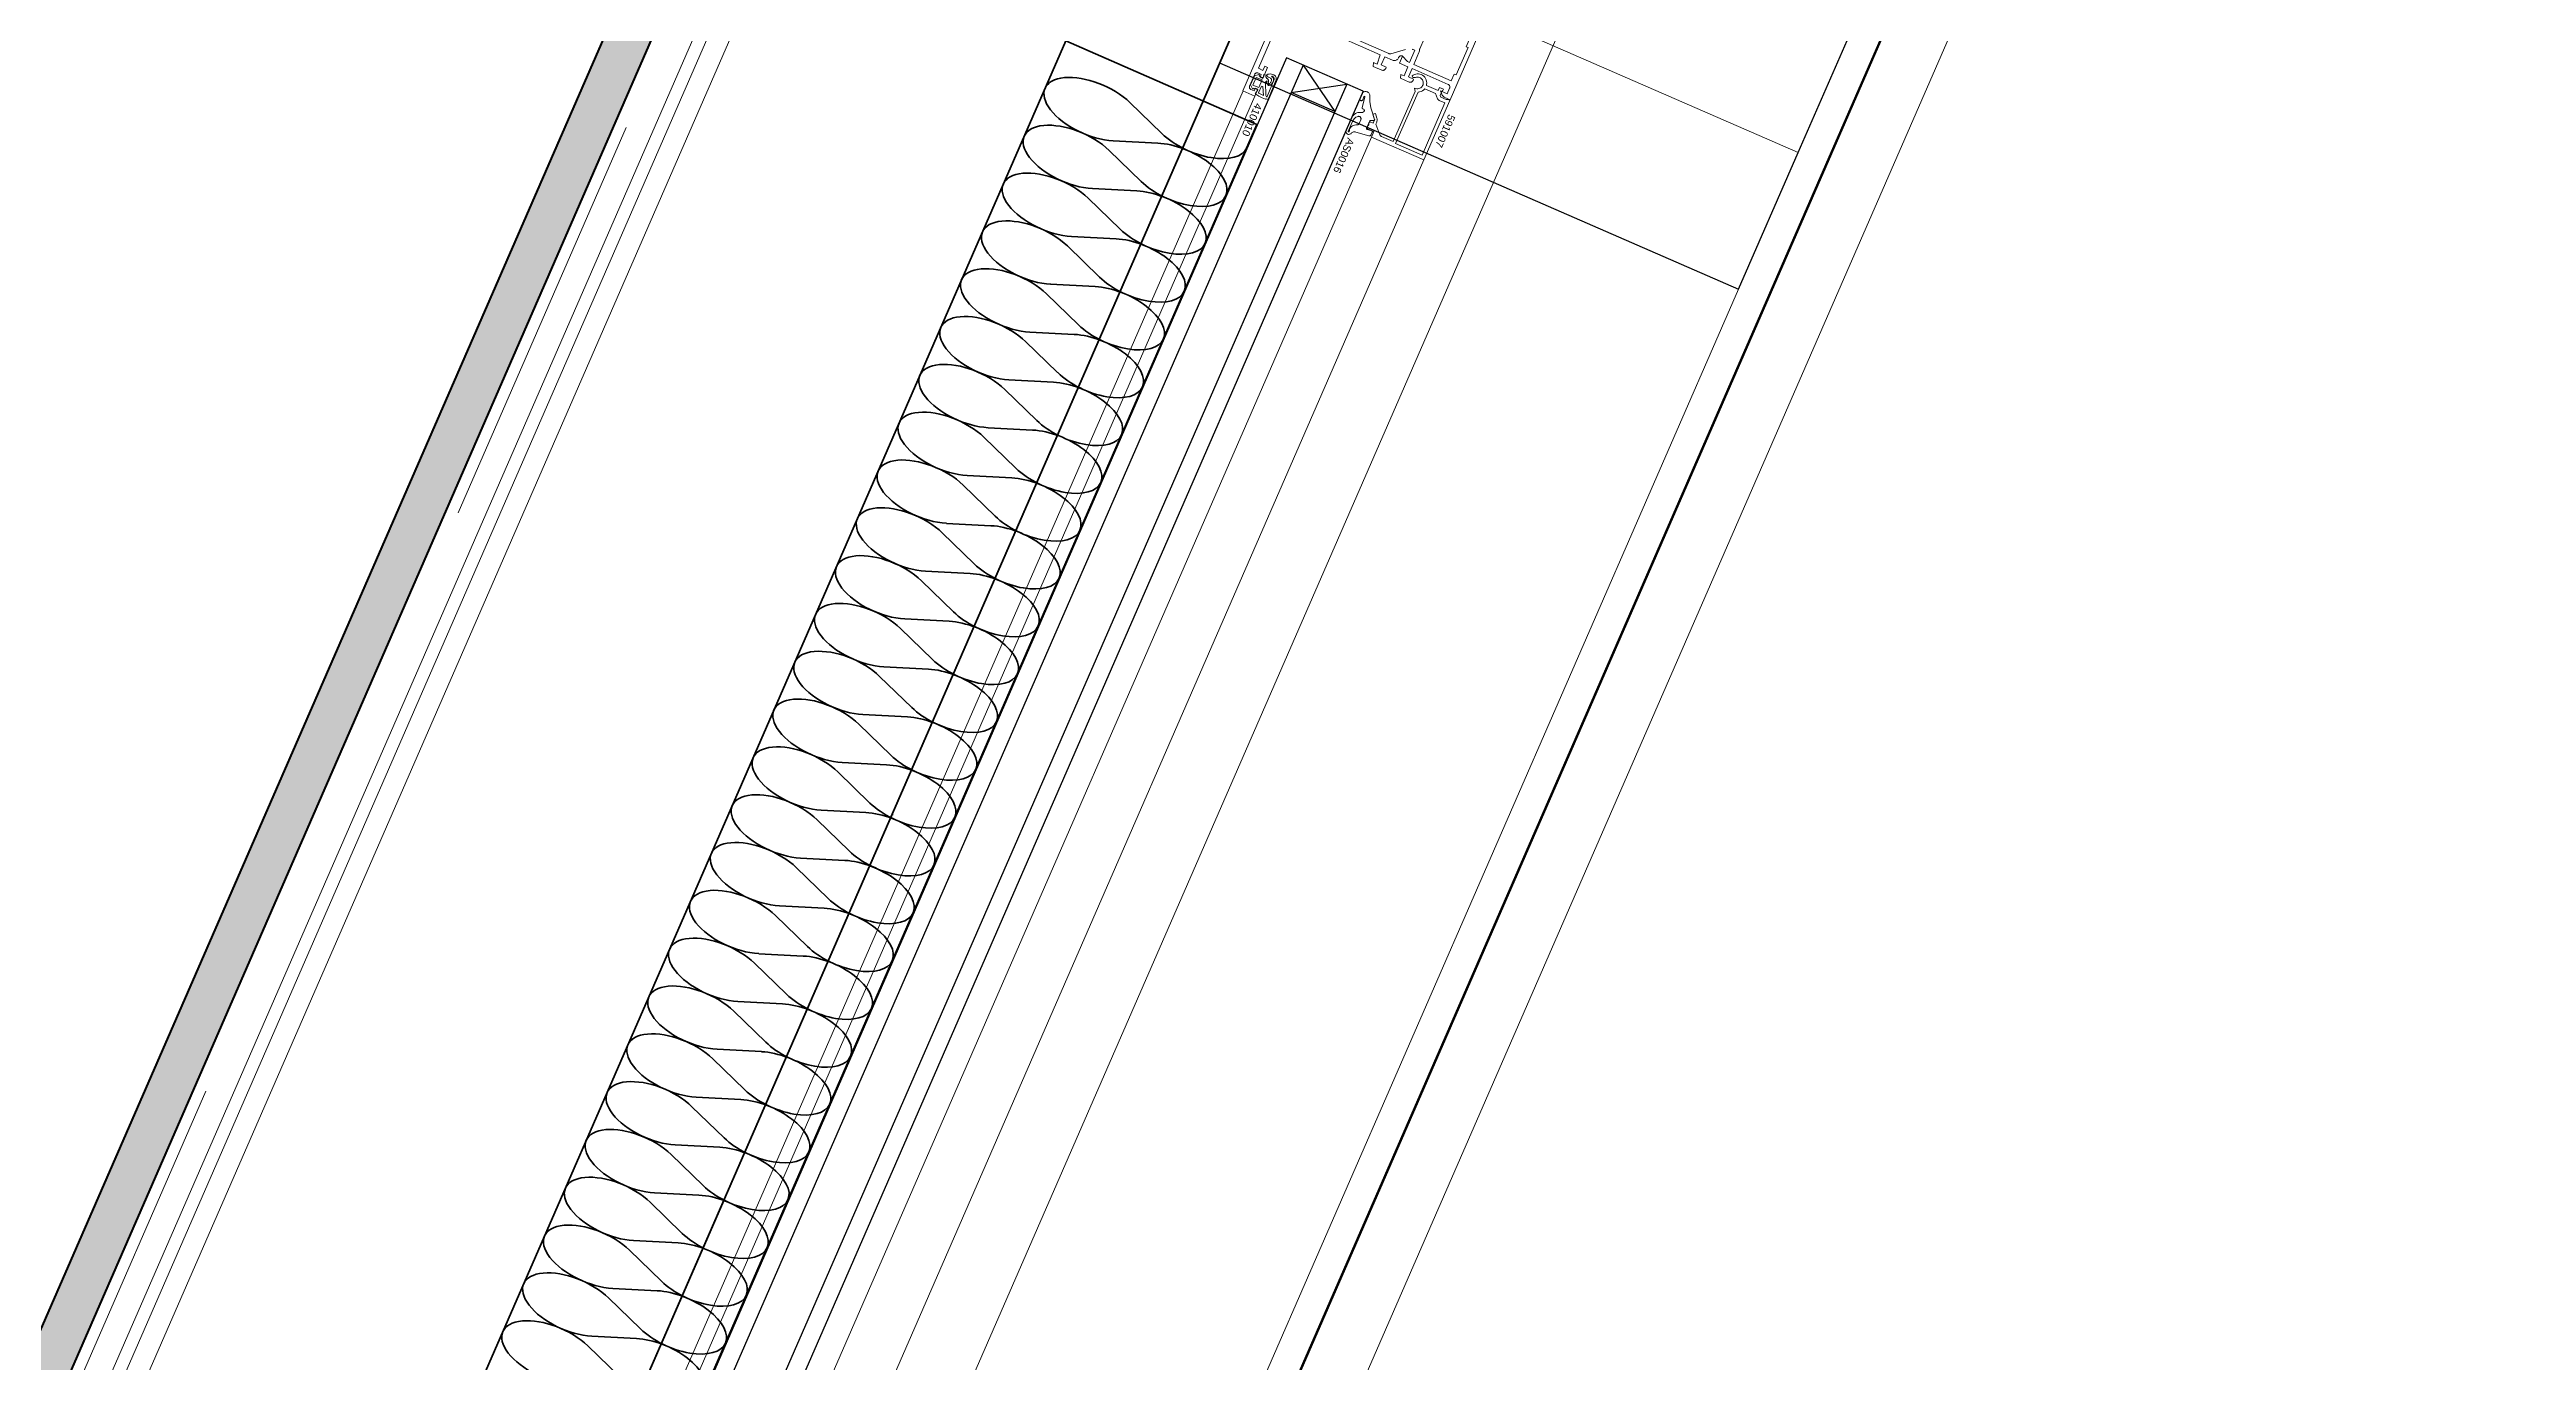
# Model space of a CAD drawing. Header units: millimetres. Extents: x -50172 to 90294, y -80883 to 956680.
# Drawn here: x 3880 to 4711, y -18164 to -17724 of the extents above; entities that cross this region are included whole.
import ezdxf
from ezdxf.enums import TextEntityAlignment as Align

# ---------------------------------------------------------------- set-up
doc = ezdxf.new("R2010")
doc.units = ezdxf.units.MM
doc.header["$MEASUREMENT"] = 0
doc.linetypes.add('Dot & Dashed', pattern=[670.277762, 352.777767, -176.388884, 0, -141.111112])
doc.linetypes.add('Double Dashed', pattern=[1093.611073, 529.166651, -211.666656, 141.111112, -211.666656])
for name, color, linetype, lineweight in [('0_Pen_No__2', 8, 'Continuous', 15), ('0_Pen_No__5', 7, 'Continuous', 25), ('0_Pen_No__7', 7, 'Continuous', 35), ('0_Pen_No__9', 7, 'Continuous', 13), ('New_A-20-M_Floor_Slab_Pen_No__89', 8, 'Continuous', 20), ('New_A-20-M_Roof_Pen_No__93', 8, 'Continuous', 13), ('New_A-25-M_Curtain_Wall_Pen_No__90', 8, 'Continuous', 20), ('New_A-25-M_Wall_Ext_Pen_No__87', 8, 'Continuous', 20), ('New_ArchiCAD Windows_Pen_No__1', 7, 'Continuous', 13), ('New_ArchiCAD Windows_Pen_No__3', 7, 'Continuous', 18), ('New_ArchiCAD Zone Stamps_Pen_No__9', 7, 'Continuous', 13)]:
    doc.layers.add(name, color=color, linetype=linetype, lineweight=lineweight)
for name, color, linetype, lineweight, true_color in [('0_Pen_No__40', 7, 'Continuous', 35, 0x2a2a2a), ('0_Pen_No__54', 7, 'Continuous', 35, 0x444444), ('New_A-15-MG_Structural_Grid_Phase_2_Pen_No__222', 7, 'Continuous', 13, 0x65af33), ('New_A-25-M_Curtain_Wall_Pen_No__69', 7, 'Continuous', 20, 0x606060), ('New_A-25-M_Wall_Int_Pen_No__107', 7, 'Continuous', 15, 0xa6a6a6), ('New_A-25-M_Wall_Int_Pen_No__27', 7, 'Continuous', 50, 0x2a2a2a), ('New_A-35-M_FFE-Zone_Pen_No__74', 7, 'Continuous', 20, 0x606060), ('New_ArchiCAD Windows_Pen_No__23', 7, 'Continuous', 30, 0x2a2a2a)]:
    doc.layers.add(name, color=color, linetype=linetype, lineweight=lineweight, true_color=true_color)
for name, color, linetype in [('New_A-15-MG_Structural_Grid_Phase_2', 7, 'Continuous'), ('New_A-20-M_Floor_Slab', 7, 'Continuous'), ('New_A-20-M_Roof', 7, 'Continuous'), ('New_A-25-M_Curtain_Wall', 7, 'Continuous'), ('New_A-25-M_Wall_Ext', 7, 'Continuous'), ('New_A-25-M_Wall_Int', 7, 'Continuous'), ('New_A-35-M_FFE-Zone', 7, 'Continuous'), ('New_ArchiCAD Windows', 7, 'Continuous')]:
    doc.layers.add(name, color=color, linetype=linetype)
doc.styles.add('GENERATED_STYLE_2', font='')
doc.styles.add('GENERATED_STYLE_3', font='')
doc.styles.add('GENERATED_STYLE_4', font='')
doc.styles.get('GENERATED_STYLE_2').set_extended_font_data('Arial', bold=True)
doc.styles.get('GENERATED_STYLE_3').set_extended_font_data('Arial')
doc.styles.get('GENERATED_STYLE_4').set_extended_font_data('Swis721 BT')

# ---------------------------------------------------------------- blocks, each defined once
blk = doc.blocks.new('Wall_2_1', base_point=(10092.6, -4631.3))
at = {"layer": 'New_A-25-M_Wall_Ext_Pen_No__87', "linetype": 'Continuous', "flags": 128}
for points in [[(10000.93, -4591.33), (2142.47, -22613.27)], [(2234.14, -22653.24), (10092.6, -4631.3)]]:
    blk.add_lwpolyline(points, dxfattribs=at)
blk = doc.blocks.new('Wall_4_1', base_point=(9982.59, -4632.6))
at = {"layer": 'New_A-25-M_Wall_Ext_Pen_No__87', "linetype": 'Continuous', "flags": 128}
for points in [[(4714.53, -16301.13), (1990.94, -22547.19)], [(2142.18, -22613.14), (4865.77, -16367.08)]]:
    blk.add_lwpolyline(points, dxfattribs=at)
blk = doc.blocks.new('Single Office_INB 2107_29_1', base_point=(2081.59, -16699.57))
at = {"layer": 'New_A-35-M_FFE-Zone_Pen_No__74', "linetype": 'Continuous'}
blk.add_line((3819.08, -18365.37), (4720.62, -16297.86), dxfattribs=at)
at = {"layer": 'New_ArchiCAD Zone Stamps_Pen_No__9'}
for tag, height, style, p in [('ROOM_NAME', 250, 'GENERATED_STYLE_2', (1580.4, -15284.57)), ('zoneNameLine2', 250, 'GENERATED_STYLE_2', (1391.97, -15716.7)), ('ROOM_NUMBER', 200, 'GENERATED_STYLE_3', (1203.54, -16137.41)), ('measuredAreaCode', 200, 'GENERATED_STYLE_3', (1046.52, -16497.52)), ('DUMMY_649', 200, 'GENERATED_STYLE_3', (1353.92, -16631.56)), ('DUMMY_650', 200, 'GENERATED_STYLE_3', (1703.43, -16783.96)), ('DUMMY_651', 133.33, 'GENERATED_STYLE_3', (1982.72, -16890.51))]:
    blk.add_attdef(tag, text='', height=height, rotation=336.44041, dxfattribs=dict(at, style=style)).set_placement(p, align=Align.TOP_LEFT)
blk = doc.blocks.new('Slab_4_1', base_point=(-34879.65, -33019.01))
at = {"layer": 'New_A-20-M_Floor_Slab_Pen_No__89', "linetype": 'Continuous', "flags": 128}
blk.add_lwpolyline([(10933.09, -26822.78), (1863.41, -22867.95), (9871.66, -4502.51), (4224.74, -2040.17), (4132.95, -2000.14), (2145.42, -6558.18), (-3141.98, -4252.62), (-10743.58, -11326.43), (-11126.43, -10915.01), (-34879.65, -33019.01)], dxfattribs=at)
blk = doc.blocks.new('Slab_14_1', base_point=(10933.09, -26822.78))
at = {"layer": 'New_A-20-M_Floor_Slab_Pen_No__89', "linetype": 'Continuous', "flags": 128}
blk.add_lwpolyline([(10933.09, -26822.78), (1863.41, -22867.95), (9871.66, -4502.51), (18941.33, -8457.33)], close=True, dxfattribs=at)
blk = doc.blocks.new('Triple Window 19_2')
at = {"layer": 'New_ArchiCAD Windows_Pen_No__1', "linetype": 'Continuous'}
for p, q in [((-1175, -190), (-1175, -0.5)), ((1175, -190), (1175, -0.5))]:
    blk.add_line(p, q, dxfattribs=at)
at = {"layer": 'New_ArchiCAD Windows_Pen_No__23', "linetype": 'Continuous'}
for p, q in [((-1175, 0), (-1125, 0)), ((-1125, 0), (-1125, -190)), ((-1125, -190), (-1175, -190)), ((1175, -190), (1100, -190))]:
    blk.add_line(p, q, dxfattribs=at)
at = {"layer": 'New_ArchiCAD Windows_Pen_No__3', "linetype": 'Continuous'}
for p, q in [((-1175, 165), (1175, 165)), ((-1125, 0), (-268, 0)), ((-268, -190), (-1125, -190)), ((-1175, -200), (1175, -200))]:
    blk.add_line(p, q, dxfattribs=at)
blk = doc.blocks.new('Wall_239_1', base_point=(10165.92, -4712.54))
at = {"layer": 'New_ArchiCAD Windows', "color": 251, "linetype": 'Continuous', "lineweight": 20, "true_color": 0x606060, "xscale": -1, "zscale": 1000, "rotation": 66.44041158399281}
for p in [(4761.75, -16605.64), (3822.45, -18759.75)]:
    blk.add_blockref('Triple Window 19_2', p, dxfattribs=at)
blk = doc.blocks.new('Wall_313_1', base_point=(4129.91, -17572.57))
at = {"layer": 'New_A-25-M_Wall_Int_Pen_No__107', "linetype": 'Continuous'}
blk.add_hatch(color=256, dxfattribs=at).paths.add_polyline_path([(3803.53, -18358.59), (4137.66, -17592.31), (4129.91, -17572.57), (3789.78, -18352.6)])
at = {"layer": 'New_A-25-M_Wall_Int_Pen_No__27', "linetype": 'Continuous', "flags": 128}
for points in [[(4129.91, -17572.57), (3789.78, -18352.6)], [(3735.41, -18514.79), (4137.66, -17592.31)]]:
    blk.add_lwpolyline(points, dxfattribs=at)
blk = doc.blocks.new('Morph_2_1')
at = {"layer": 'New_A-20-M_Roof_Pen_No__93', "linetype": 'Continuous', "flags": 128}
blk.add_lwpolyline([(2064.53, -22792.01), (10012.82, -4564.06)], dxfattribs=at)
blk = doc.blocks.new('Beam_8_1', base_point=(10000.93, -4591.33))
at = {"layer": 'New_A-25-M_Curtain_Wall_Pen_No__69', "linetype": 'Dot & Dashed'}
blk.add_line((10000.93, -4591.33), (2142.47, -22613.27), dxfattribs=at)
at = {"layer": 'New_A-25-M_Curtain_Wall_Pen_No__90', "linetype": 'Continuous'}
for p, q in [((10000.93, -4591.33), (2142.47, -22613.27)), ((10203.2, -4679.52), (2344.74, -22701.46))]:
    blk.add_line(p, q, dxfattribs=at)
blk = doc.blocks.new('Standard grid marker_43')
at = {"layer": 'New_A-15-MG_Structural_Grid_Phase_2_Pen_No__222', "linetype": 'Double Dashed'}
blk.add_line((948.58, 0), (36650.52, 0), dxfattribs=at)
at = {"layer": 'New_A-15-MG_Structural_Grid_Phase_2_Pen_No__222', "style": 'GENERATED_STYLE_4'}
for tag, p in [('AC_MarkerText_1_0', (-500, -588.26)), ('AC_MarkerText_1_1', (38099.1, -588.26))]:
    blk.add_attdef(tag, text='', height=350, rotation=90, dxfattribs=at).set_placement(p, align=Align.MIDDLE_CENTER)

msp = doc.modelspace()

# ---------------------------------------------------------------- linework, layer by layer
at = {"layer": '0_Pen_No__2', "linetype": 'Continuous', "flags": 128}
for points in [[(4292.98, -17712.53), (4285.19, -17730.41), (4286.74, -17731.09), (4287.34, -17729.71), (4288.26, -17730.11), (4286.66, -17733.78), (4285.74, -17733.38), (4286.14, -17732.46), (4285.04, -17731.98), (4284.93, -17731.94), (4284.8, -17731.92), (4284.68, -17731.92), (4284.55, -17731.93), (4284.43, -17731.97), (4284.32, -17732.02), (4284.22, -17732.1), (4284.13, -17732.18), (4284.05, -17732.28), (4283.99, -17732.39), (4282.23, -17736.43), (4282.19, -17736.55), (4282.17, -17736.67), (4282.17, -17736.8), (4282.18, -17736.92), (4282.22, -17737.04), (4282.28, -17737.15), (4282.35, -17737.26), (4282.43, -17737.35), (4282.53, -17737.42), (4282.65, -17737.48), (4283.75, -17737.96), (4284.15, -17737.04), (4285.06, -17737.44), (4284.06, -17739.73), (4279.94, -17737.94), (4300.72, -17690.27)], [(4336.93, -17724.06), (4337.67, -17724.38), (4335.91, -17728.41), (4335.18, -17728.09), (4333.56, -17726.3), (4333.41, -17726.25), (4333.26, -17726.22), (4333.1, -17726.22), (4332.94, -17726.24), (4332.79, -17726.28), (4332.65, -17726.35), (4332.52, -17726.44), (4332.41, -17726.55), (4332.32, -17726.68), (4332.24, -17726.82), (4332.2, -17726.91), (4332.09, -17727.12), (4331.95, -17727.3), (4331.78, -17727.47), (4331.59, -17727.6), (4331.38, -17727.7), (4331.15, -17727.77), (4330.92, -17727.81), (4330.68, -17727.8), (4330.45, -17727.76), (4330.23, -17727.68), (4327.57, -17726.52), (4326.37, -17729.27), (4328.11, -17730.03), (4327.91, -17730.49), (4327.84, -17730.63), (4327.74, -17730.75), (4327.63, -17730.86), (4327.5, -17730.95), (4327.36, -17731.02), (4327.21, -17731.07), (4327.06, -17731.09), (4326.9, -17731.09), (4326.74, -17731.06), (4326.6, -17731.01), (4323.71, -17729.75), (4323.79, -17728.48), (4324.99, -17729), (4326.1, -17725.88), (4312.81, -17720.09)], [(4315.28, -17719.53), (4328.96, -17725.49), (4329.09, -17725.54), (4329.23, -17725.57), (4329.37, -17725.58), (4329.51, -17725.57), (4329.65, -17725.54), (4334.53, -17724.08)], [(4336.77, -17723.94), (4337.69, -17724.34), (4335.91, -17728.41), (4335.18, -17728.09), (4333.56, -17726.3), (4332.52, -17728.68), (4335.27, -17729.88), (4334.15, -17732.99), (4332.96, -17732.47), (4332.88, -17733.75), (4335.76, -17735.01), (4335.91, -17735.06), (4336.07, -17735.08), (4336.22, -17735.09), (4336.38, -17735.07), (4336.53, -17735.02), (4336.67, -17734.95), (4336.8, -17734.86), (4336.91, -17734.75), (4337.01, -17734.63), (4337.08, -17734.49), (4337.28, -17734.03), (4335.54, -17733.27), (4336.74, -17730.52), (4348.84, -17735.8), (4348.97, -17735.87), (4349.1, -17735.97), (4349.21, -17736.08), (4349.3, -17736.21), (4349.37, -17736.35), (4349.41, -17736.5), (4349.43, -17736.65), (4349.43, -17736.81), (4349.4, -17736.96), (4349.35, -17737.11), (4348.55, -17738.95), (4346.24, -17737.94), (4346.71, -17739.14), (4346.85, -17739.42), (4347.03, -17739.68), (4347.25, -17739.91), (4347.5, -17740.1), (4347.77, -17740.24), (4349.51, -17741), (4360.3, -17716.25)], [(4336.99, -17733.5), (4336.79, -17732.97), (4337.16, -17732.71), (4337.57, -17732.5), (4338.01, -17732.35), (4338.46, -17732.28), (4338.92, -17732.27), (4339.37, -17732.34), (4339.81, -17732.47), (4340.26, -17732.71), (4340.67, -17733.03), (4341.01, -17733.4), (4341.29, -17733.83), (4341.5, -17734.29), (4341.63, -17734.79), (4341.67, -17735.29), (4341.63, -17735.8), (4341.57, -17736.19), (4345.52, -17737.91), (4345.96, -17736.9), (4347.24, -17737.46), (4347.08, -17737.82), (4346.9, -17737.74), (4346.14, -17739.49), (4346.4, -17740.14), (4348.19, -17740.92), (4349.1, -17740.82), (4349.41, -17741.24), (4340.73, -17761.13), (4323.14, -17753.46), (4323.93, -17751.62), (4321.83, -17750.7), (4321.77, -17749.81), (4321.91, -17749.72), (4322.02, -17749.61), (4322.12, -17749.47), (4322.19, -17749.33), (4322.24, -17749.17), (4322.27, -17749.01), (4322.26, -17748.85), (4322.23, -17748.69), (4322.64, -17748.33), (4323.65, -17748.77), (4324.11, -17747.72), (4323.55, -17745.8), (4324.5, -17745.52), (4324.97, -17747.09), (4325.03, -17747.36), (4325.05, -17747.64), (4325.03, -17747.91), (4324.97, -17748.19), (4324.88, -17748.45), (4324.57, -17749.17), (4325.97, -17752.73), (4326.04, -17752.88), (4326.13, -17753.01), (4326.24, -17753.12), (4326.37, -17753.22), (4326.51, -17753.29), (4330.43, -17755)], [(4330.43, -17755), (4337.74, -17738.23), (4337.61, -17737.07), (4338.04, -17737.19), (4338.37, -17737.25), (4338.7, -17737.26), (4339.03, -17737.21), (4339.35, -17737.1), (4339.64, -17736.95), (4339.9, -17736.74), (4340.13, -17736.49), (4340.3, -17736.21), (4340.43, -17735.91), (4340.51, -17735.58), (4340.52, -17735.25), (4340.48, -17734.92), (4340.39, -17734.6), (4340.24, -17734.3), (4340.04, -17734.03), (4339.8, -17733.8), (4339.52, -17733.61), (4339.22, -17733.47), (4338.9, -17733.39), (4338.57, -17733.36), (4338.23, -17733.39), (4337.91, -17733.48), (4336.99, -17733.5)]]:
    msp.add_lwpolyline(points, dxfattribs=at)
for points in [[(4337.34, -17729.15), (4339.07, -17725.16), (4339.18, -17724.87), (4339.23, -17724.57), (4339.24, -17724.26), (4339.25, -17724.12), (4339.28, -17723.97), (4339.33, -17723.83), (4340.79, -17720.47), (4340.86, -17720.34), (4340.95, -17720.22), (4341.05, -17720.12), (4341.27, -17719.9), (4341.45, -17719.65), (4341.59, -17719.38), (4343.33, -17715.4), (4355.89, -17720.87), (4354.89, -17723.16), (4355.53, -17723.44), (4351.53, -17732.61), (4350.89, -17732.33), (4349.89, -17734.62)], [(4331.22, -17755.67), (4340.11, -17759.55), (4347.75, -17742.04), (4345.84, -17741.21), (4345.7, -17741.14), (4345.58, -17741.04), (4345.47, -17740.93), (4345.38, -17740.8), (4345.31, -17740.66), (4344.58, -17738.81), (4341, -17737.24), (4340.64, -17737.62), (4340.23, -17737.94), (4339.76, -17738.18), (4339.27, -17738.34), (4338.75, -17738.41)]]:
    msp.add_lwpolyline(points, close=True, dxfattribs=at)
at = {"layer": '0_Pen_No__40', "linetype": 'Continuous'}
msp.add_line((9735.36, -5700.74), (2596.69, -22071.98), dxfattribs=at)
at = {"layer": '0_Pen_No__5', "linetype": 'Continuous'}
for p, q in [((4294.67, -17726.91), (4022.97, -18350.01)), ((4300.17, -17729.31), (4028.47, -18352.41)), ((4320.34, -17738.1), (4294.67, -17726.91)), ((4300.17, -17729.31), (4310.84, -17744.87)), ((4314.84, -17735.7), (4043.14, -18358.81)), ((4320.34, -17738.1), (4048.64, -18361.2)), ((4296.18, -17738.47), (4314.84, -17735.7)), ((4310.84, -17744.87), (4296.18, -17738.47))]:
    msp.add_line(p, q, dxfattribs=at)
at = {"layer": '0_Pen_No__54', "linetype": 'Continuous'}
for p, q in [((4242.1, -17741.89), (4252.84, -17752.3)), ((4251.44, -17755.51), (4236.51, -17754.73)), ((4235.11, -17757.93), (4245.84, -17768.34)), ((4244.44, -17771.55), (4229.51, -17770.77)), ((4228.11, -17773.98), (4238.85, -17784.38)), ((4237.45, -17787.59), (4222.52, -17786.81)), ((4221.12, -17790.02), (4231.85, -17800.43)), ((4230.45, -17803.63), (4215.52, -17802.85)), ((4214.12, -17806.06), (4224.86, -17816.47)), ((4223.46, -17819.67), (4208.53, -17818.89)), ((4207.13, -17822.1), (4217.86, -17832.51)), ((4216.46, -17835.72), (4201.53, -17834.93)), ((4200.13, -17838.14), (4210.87, -17848.55)), ((4193.14, -17854.18), (4203.87, -17864.59)), ((4209.47, -17851.76), (4194.54, -17850.97)), ((4186.14, -17870.22), (4196.88, -17880.63)), ((4202.47, -17867.8), (4187.54, -17867.02)), ((4179.15, -17886.26), (4189.88, -17896.67)), ((4195.48, -17883.84), (4180.55, -17883.06)), ((4172.15, -17902.31), (4182.89, -17912.71)), ((4188.49, -17899.88), (4173.55, -17899.1)), ((4165.16, -17918.35), (4175.89, -17928.76)), ((4181.49, -17915.92), (4166.56, -17915.14)), ((4158.16, -17934.39), (4168.9, -17944.8)), ((4174.5, -17931.96), (4159.56, -17931.18)), ((4151.17, -17950.43), (4161.9, -17960.84)), ((4167.5, -17948.01), (4152.57, -17947.22)), ((4144.18, -17966.47), (4154.91, -17976.88)), ((4160.51, -17964.05), (4145.57, -17963.26)), ((4137.18, -17982.51), (4147.92, -17992.92)), ((4153.51, -17980.09), (4138.58, -17979.3)), ((4146.52, -17996.13), (4131.58, -17995.35)), ((4130.19, -17998.55), (4140.92, -18008.96)), ((4139.52, -18012.17), (4124.59, -18011.39)), ((4123.19, -18014.6), (4133.93, -18025)), ((4132.53, -18028.21), (4117.6, -18027.43)), ((4116.2, -18030.64), (4126.93, -18041.04)), ((4125.53, -18044.25), (4110.6, -18043.47)), ((4109.2, -18046.68), (4119.94, -18057.09)), ((4118.54, -18060.29), (4103.61, -18059.51)), ((4102.21, -18062.72), (4112.94, -18073.13)), ((4095.21, -18078.76), (4105.95, -18089.17)), ((4111.54, -18076.34), (4096.61, -18075.55)), ((4088.22, -18094.8), (4098.95, -18105.21)), ((4104.55, -18092.38), (4089.62, -18091.59)), ((4081.22, -18110.84), (4091.96, -18121.25)), ((4097.55, -18108.42), (4082.62, -18107.63)), ((4074.23, -18126.88), (4084.96, -18137.29)), ((4090.56, -18124.46), (4075.63, -18123.68)), ((4067.23, -18142.93), (4077.97, -18153.33)), ((4083.56, -18140.5), (4068.63, -18139.72)), ((4060.24, -18158.97), (4070.97, -18169.37)), ((4076.57, -18156.54), (4061.64, -18155.76))]:
    msp.add_line(p, q, dxfattribs=at)
at = {"layer": '0_Pen_No__54', "linetype": 'Continuous', "flags": 128}
msp.add_lwpolyline([(3959.54, -18494.98), (4284.73, -17749.21), (4220.57, -17721.23), (3895.38, -18467)], close=True, dxfattribs=at)
at = {"layer": '0_Pen_No__54', "linetype": 'Continuous'}
for centre, start_param, end_param in [((4229.68, -17744.11), 0.927295, 5.35589), ((4222.69, -17760.15), 0.927295, 5.35589), ((4265.26, -17750.08), 4.068888, 6.283185), ((4258.27, -17766.12), 0, 2.214297), ((4215.69, -17776.2), 0.927295, 5.35589), ((4258.27, -17766.12), 4.068888, 6.283185), ((4251.27, -17782.16), 0, 2.214297), ((4208.7, -17792.24), 0.927295, 5.35589), ((4244.28, -17798.21), 0, 2.214297), ((4251.27, -17782.16), 4.068888, 6.283185), ((4201.7, -17808.28), 0.927295, 5.35589), ((4237.28, -17814.25), 0, 2.214297), ((4244.28, -17798.21), 4.068888, 6.283185), ((4194.71, -17824.32), 0.927295, 5.35589), ((4230.29, -17830.29), 0, 2.214297), ((4237.28, -17814.25), 4.068888, 6.283185), ((4187.71, -17840.36), 0.927295, 5.35589), ((4223.29, -17846.33), 0, 2.214297), ((4230.29, -17830.29), 4.068888, 6.283185), ((4180.72, -17856.4), 0.927295, 5.35589), ((4216.3, -17862.37), 0, 2.214297), ((4223.29, -17846.33), 4.068888, 6.283185), ((4173.72, -17872.44), 0.927295, 5.35589), ((4209.3, -17878.41), 0, 2.214297), ((4216.3, -17862.37), 4.068888, 6.283185), ((4166.73, -17888.48), 0.927295, 5.35589), ((4202.31, -17894.45), 0, 2.214297), ((4209.3, -17878.41), 4.068888, 6.283185), ((4159.73, -17904.53), 0.927295, 5.35589), ((4195.31, -17910.49), 0, 2.214297), ((4202.31, -17894.45), 4.068888, 6.283185), ((4152.74, -17920.57), 0.927295, 5.35589), ((4188.32, -17926.54), 0, 2.214297), ((4195.31, -17910.49), 4.068888, 6.283185), ((4145.74, -17936.61), 0.927295, 5.35589), ((4188.32, -17926.54), 4.068888, 6.283185), ((4181.32, -17942.58), 0, 2.214297), ((4138.75, -17952.65), 0.927295, 5.35589), ((4181.32, -17942.58), 4.068888, 6.283185), ((4174.33, -17958.62), 0, 2.214297), ((4131.75, -17968.69), 0.927295, 5.35589), ((4174.33, -17958.62), 4.068888, 6.283185), ((4167.33, -17974.66), 0, 2.214297), ((4124.76, -17984.73), 0.927295, 5.35589), ((4167.33, -17974.66), 4.068888, 6.283185), ((4160.34, -17990.7), 0, 2.214297), ((4117.76, -18000.77), 0.927295, 5.35589), ((4160.34, -17990.7), 4.068888, 6.283185), ((4153.34, -18006.74), 0, 2.214297), ((4110.77, -18016.81), 0.927295, 5.35589), ((4146.35, -18022.78), 0, 2.214297), ((4153.34, -18006.74), 4.068888, 6.283185), ((4103.77, -18032.86), 0.927295, 5.35589), ((4139.35, -18038.82), 0, 2.214297), ((4146.35, -18022.78), 4.068888, 6.283185), ((4096.78, -18048.9), 0.927295, 5.35589), ((4132.36, -18054.87), 0, 2.214297), ((4139.35, -18038.82), 4.068888, 6.283185), ((4089.78, -18064.94), 0.927295, 5.35589), ((4125.36, -18070.91), 0, 2.214297), ((4132.36, -18054.87), 4.068888, 6.283185), ((4082.79, -18080.98), 0.927295, 5.35589), ((4118.37, -18086.95), 0, 2.214297), ((4125.36, -18070.91), 4.068888, 6.283185), ((4075.79, -18097.02), 0.927295, 5.35589), ((4111.37, -18102.99), 0, 2.214297), ((4118.37, -18086.95), 4.068888, 6.283185), ((4068.8, -18113.06), 0.927295, 5.35589), ((4104.38, -18119.03), 0, 2.214297), ((4111.37, -18102.99), 4.068888, 6.283185), ((4061.8, -18129.1), 0.927295, 5.35589), ((4097.38, -18135.07), 0, 2.214297), ((4104.38, -18119.03), 4.068888, 6.283185), ((4054.81, -18145.14), 0.927295, 5.35589), ((4090.39, -18151.11), 0, 2.214297), ((4097.38, -18135.07), 4.068888, 6.283185), ((4047.82, -18161.19), 0.927295, 5.35589), ((4090.39, -18151.11), 4.068888, 6.283185), ((4083.4, -18167.16), 0, 2.214297)]:
    msp.add_ellipse(centre, major_axis=(16.04, -6.99), ratio=0.5, start_param=start_param, end_param=end_param, dxfattribs=at)
at = {"layer": '0_Pen_No__9', "linetype": 'Continuous'}
for p, q in [((4280.12, -17738.02), (4014.81, -18346.45)), ((4284.06, -17739.73), (4018.75, -18348.17)), ((4323.14, -17753.46), (4056.61, -18364.68)), ((4340.73, -17761.13), (4074.21, -18372.36))]:
    msp.add_line(p, q, dxfattribs=at)
at = {"layer": '0_Pen_No__9', "linetype": 'Continuous', "flags": 128}
for points in [[(4291.07, -17734.47), (4288.66, -17740.34), (4288.38, -17740.9), (4287.82, -17740.63), (4287.75, -17740.79), (4287.58, -17740.74), (4286.43, -17740.34), (4285.34, -17739.79), (4284.34, -17739.1), (4284.11, -17738.93), (4285.01, -17737.64), (4283.7, -17737.07), (4283.58, -17737.34), (4283.22, -17737.35), (4282.54, -17735.98), (4283.87, -17732.92), (4285.34, -17732.49), (4285.58, -17732.76), (4285.46, -17733.03), (4286.77, -17733.61), (4287.01, -17732.49), (4287.79, -17732.66), (4287.66, -17733.28), (4288.01, -17733.8), (4288.13, -17733.84), (4288.23, -17733.91), (4288.32, -17733.98), (4288.4, -17734.07), (4288.46, -17734.17), (4288.51, -17734.28), (4288.54, -17734.4), (4288.58, -17734.58), (4288.6, -17734.76), (4288.58, -17734.94), (4288.54, -17735.11), (4288.47, -17735.28), (4288.72, -17735.56), (4288.92, -17735.46), (4289.11, -17735.34), (4289.28, -17735.19), (4289.42, -17735.01), (4289.53, -17734.81), (4289.61, -17734.6), (4289.63, -17734.47), (4289.63, -17734.33), (4289.6, -17734.2), (4289.55, -17734.08), (4289.48, -17733.96), (4289.38, -17733.86), (4289.28, -17733.78), (4289.1, -17733.62), (4288.9, -17733.49), (4288.68, -17733.4), (4288.45, -17733.34), (4288.21, -17733.31), (4288.02, -17732.6), (4288.41, -17732.43), (4288.82, -17732.34), (4289.23, -17732.31), (4289.65, -17732.35), (4290.06, -17732.47), (4290.43, -17732.65), (4290.77, -17732.9), (4290.92, -17733.09), (4291.04, -17733.3), (4291.13, -17733.52), (4291.17, -17733.76), (4291.18, -17734), (4291.15, -17734.24)], [(4285.3, -17736.89), (4283.29, -17736.01), (4284.4, -17733.45), (4286.42, -17734.33)], [(4285.39, -17738.75), (4285.29, -17738.68), (4286.27, -17736.42), (4286.65, -17736.49), (4286.89, -17739.56), (4286.66, -17739.46)], [(4288.17, -17739.82), (4290.48, -17734.11), (4290.49, -17733.96), (4290.48, -17733.82), (4290.45, -17733.68), (4290.39, -17733.54), (4290.32, -17733.42), (4290.22, -17733.31), (4290.11, -17733.22), (4289.98, -17733.14), (4289.85, -17733.09), (4289.71, -17733.06), (4289.64, -17733.22), (4289.83, -17733.37), (4289.99, -17733.54), (4290.12, -17733.74), (4290.22, -17733.96), (4290.28, -17734.19), (4290.3, -17734.42), (4290.28, -17734.66), (4290.15, -17735), (4289.97, -17735.31), (4289.75, -17735.58), (4289.48, -17735.82), (4289.17, -17736.01), (4288.84, -17736.15), (4288.49, -17736.23), (4287.87, -17735.12), (4288.09, -17734.89), (4287.98, -17734.59), (4287.63, -17735.08), (4287.69, -17739.53), (4287.91, -17740), (4288.1, -17740)], [(4322.19, -17753.1), (4322.32, -17753.11), (4322.45, -17753.1), (4322.58, -17753.07), (4322.7, -17753.02), (4322.81, -17752.95), (4322.91, -17752.86), (4322.99, -17752.75), (4323.06, -17752.63), (4323.41, -17751.83), (4323.42, -17751.78), (4323.43, -17751.73), (4323.43, -17751.68), (4323.42, -17751.63), (4323.41, -17751.58), (4323.38, -17751.54), (4323.35, -17751.5), (4323.31, -17751.47), (4323.27, -17751.44), (4323.22, -17751.42), (4321.65, -17750.95), (4321.6, -17750.93), (4321.56, -17750.91), (4321.52, -17750.87), (4321.49, -17750.83), (4321.46, -17750.79), (4321.45, -17750.74), (4321.44, -17750.69), (4321.44, -17750.64), (4321.44, -17750.59), (4321.46, -17750.54), (4322.54, -17748.08), (4322.56, -17748.04), (4322.58, -17748), (4322.62, -17747.97), (4322.65, -17747.94), (4322.69, -17747.92), (4322.74, -17747.91), (4322.78, -17747.9), (4322.83, -17747.9), (4323.9, -17747.96), (4323.95, -17747.96), (4324, -17747.95), (4324.04, -17747.94), (4324.09, -17747.91), (4324.12, -17747.88), (4324.16, -17747.84), (4324.18, -17747.8), (4324.2, -17747.75), (4324.21, -17747.7), (4324.21, -17747.65), (4324.21, -17747.6), (4324.19, -17747.56), (4323.6, -17745.63), (4322.97, -17743.64), (4322.62, -17741.58), (4322.56, -17739.5), (4322.53, -17739.26), (4322.45, -17739.04), (4322.34, -17738.82), (4322.2, -17738.63), (4322.02, -17738.47), (4321.82, -17738.34), (4321.6, -17738.25), (4321.37, -17738.19), (4321.13, -17738.18), (4320.89, -17738.2), (4320.66, -17738.27), (4320.45, -17738.38), (4320.25, -17738.52), (4320.09, -17738.69), (4319.26, -17740.58), (4319.23, -17740.66), (4319.22, -17740.74), (4319.22, -17740.82), (4319.23, -17740.9), (4319.26, -17740.98), (4319.3, -17741.05), (4319.35, -17741.12), (4319.41, -17741.17), (4319.48, -17741.22), (4319.56, -17741.25), (4319.64, -17741.27), (4319.72, -17741.28), (4319.8, -17741.27), (4319.88, -17741.25), (4319.96, -17741.22), (4320.03, -17741.17), (4320.09, -17741.12), (4320.14, -17741.05), (4320.18, -17740.98), (4320.6, -17740), (4320.62, -17739.96), (4320.65, -17739.92), (4320.68, -17739.89), (4320.72, -17739.86), (4320.76, -17739.84), (4320.81, -17739.82), (4320.86, -17739.81), (4320.87, -17739.86), (4320.88, -17739.91), (4320.88, -17739.95), (4320.87, -17740), (4319.99, -17743.66), (4319.98, -17743.75), (4320.01, -17743.81), (4320.03, -17743.86), (4320.05, -17743.89), (4320.09, -17743.93), (4320.12, -17743.96), (4320.17, -17743.98), (4320.45, -17744.1), (4320.53, -17744.14), (4320.59, -17744.2), (4320.65, -17744.26), (4320.7, -17744.34), (4320.73, -17744.42), (4320.75, -17744.51), (4320.75, -17744.59), (4320.74, -17744.68), (4320.71, -17744.76), (4320.67, -17744.84), (4320.61, -17744.91), (4320.55, -17744.96), (4320.3, -17745.15), (4320.26, -17745.17), (4320.22, -17745.19), (4320.17, -17745.2), (4320.13, -17745.21), (4318.7, -17745.27), (4318.63, -17745.28), (4318.56, -17745.29), (4318.24, -17745.4), (4317.78, -17745.6), (4317.36, -17745.87), (4316.99, -17746.21), (4316.68, -17746.61), (4316.44, -17747.05), (4314.64, -17751.17), (4314.59, -17751.33), (4314.56, -17751.49), (4314.56, -17751.66), (4314.59, -17751.82), (4314.64, -17751.98), (4314.72, -17752.12), (4314.83, -17752.25), (4314.95, -17752.36), (4315.09, -17752.45), (4315.24, -17752.52), (4315.4, -17752.56), (4315.57, -17752.57), (4315.73, -17752.55), (4315.89, -17752.51), (4316.05, -17752.44), (4316.18, -17752.35), (4316.3, -17752.24), (4316.48, -17752.07), (4316.68, -17751.93), (4316.9, -17751.83), (4317.13, -17751.76), (4317.37, -17751.74), (4317.62, -17751.75), (4317.85, -17751.8)], [(4319.56, -17747.64), (4319.6, -17747.51), (4319.63, -17747.38), (4319.62, -17747.25), (4319.6, -17747.11), (4319.55, -17746.99), (4319.49, -17746.87), (4319.4, -17746.76), (4319.3, -17746.68), (4319.18, -17746.61), (4319.06, -17746.56), (4318.92, -17746.53), (4318.79, -17746.52), (4318.65, -17746.54), (4318.28, -17746.66), (4317.93, -17746.83), (4317.61, -17747.05), (4317.32, -17747.32), (4317.09, -17747.64), (4316.9, -17747.98), (4315.35, -17751.54), (4315.35, -17751.56), (4315.34, -17751.58), (4315.34, -17751.61), (4315.35, -17751.63), (4315.35, -17751.66), (4315.37, -17751.68), (4315.38, -17751.7), (4315.4, -17751.71), (4315.42, -17751.73), (4315.44, -17751.74), (4315.47, -17751.74), (4315.49, -17751.75), (4315.52, -17751.74), (4315.54, -17751.74), (4315.56, -17751.73), (4315.58, -17751.71), (4315.6, -17751.7), (4315.62, -17751.68), (4315.63, -17751.66), (4315.78, -17751.32), (4315.79, -17751.28), (4315.8, -17751.23), (4315.8, -17751.18), (4315.79, -17751.14), (4315.78, -17751.09), (4315.76, -17751.05), (4315.74, -17751.01), (4315.71, -17750.98), (4315.74, -17750.9), (4315.92, -17750.56), (4316.15, -17750.25), (4316.42, -17749.98), (4316.74, -17749.76), (4317.08, -17749.58), (4317.45, -17749.47), (4317.83, -17749.41), (4318.21, -17749.4), (4318.33, -17749.4), (4318.46, -17749.38), (4318.57, -17749.35), (4318.68, -17749.29), (4318.78, -17749.22), (4318.87, -17749.13), (4318.94, -17749.03), (4319, -17748.93)]]:
    msp.add_lwpolyline(points, close=True, dxfattribs=at)

# ---------------------------------------------------------------- block references
at = {"layer": 'New_A-15-MG_Structural_Grid_Phase_2', "color": 8, "linetype": 'Continuous', "lineweight": 15, "zscale": 1000, "rotation": 246.440411583993}
msp.add_blockref('Standard grid marker_43', (12179.47, 840.07), dxfattribs=at)
at = {"layer": 'New_A-20-M_Floor_Slab', "color": 8, "linetype": 'Continuous', "lineweight": 20}
for name, p in [('Slab_4_1', (-34879.65, -33019.01)), ('Slab_14_1', (10933.09, -26822.78))]:
    msp.add_blockref(name, p, dxfattribs=at)
at = {"layer": 'New_A-20-M_Roof', "linetype": 'Continuous', "lineweight": 0}
msp.add_blockref('Morph_2_1', (0, 0), dxfattribs=at)
at = {"layer": 'New_A-25-M_Curtain_Wall', "color": 8, "lineweight": 20}
msp.add_blockref('Beam_8_1', (10000.93, -4591.33), dxfattribs=at)
at = {"layer": 'New_A-25-M_Wall_Ext', "color": 250, "lineweight": 50, "true_color": 0x2a2a2a}
for name, p in [('Wall_4_1', (9982.59, -4632.6)), ('Wall_239_1', (10165.92, -4712.54)), ('Wall_2_1', (10092.6, -4631.3))]:
    msp.add_blockref(name, p, dxfattribs=at)
at = {"layer": 'New_A-25-M_Wall_Int', "color": 250, "lineweight": 50, "true_color": 0x2a2a2a}
msp.add_blockref('Wall_313_1', (4129.91, -17572.57), dxfattribs=at)
at = {"layer": 'New_A-35-M_FFE-Zone', "linetype": 'Continuous'}
msp.add_blockref('Single Office_INB 2107_29_1', (2081.59, -16699.57), dxfattribs=at)

# ---------------------------------------------------------------- texts
at = {"layer": '0_Pen_No__7', "linetype": 'Continuous', "char_height": 2.5, "attachment_point": 7, "rotation": 246.44041, "style": 'GENERATED_STYLE_3'}
for s, insert in [('\\A1;{\\fArial|b0|i0|c0|p34;410010}', (4284.23, -17741.83)), ('\\A1;{\\fArial|b0|i0|c0|p34;591007}', (4349.02, -17745.6)), ('\\A1;{\\fArial|b0|i0|c0|p34;AS0016}', (4315.15, -17753.48))]:
    msp.add_mtext(s, dxfattribs=dict(at, insert=insert))

doc.saveas('drawing.dxf')
